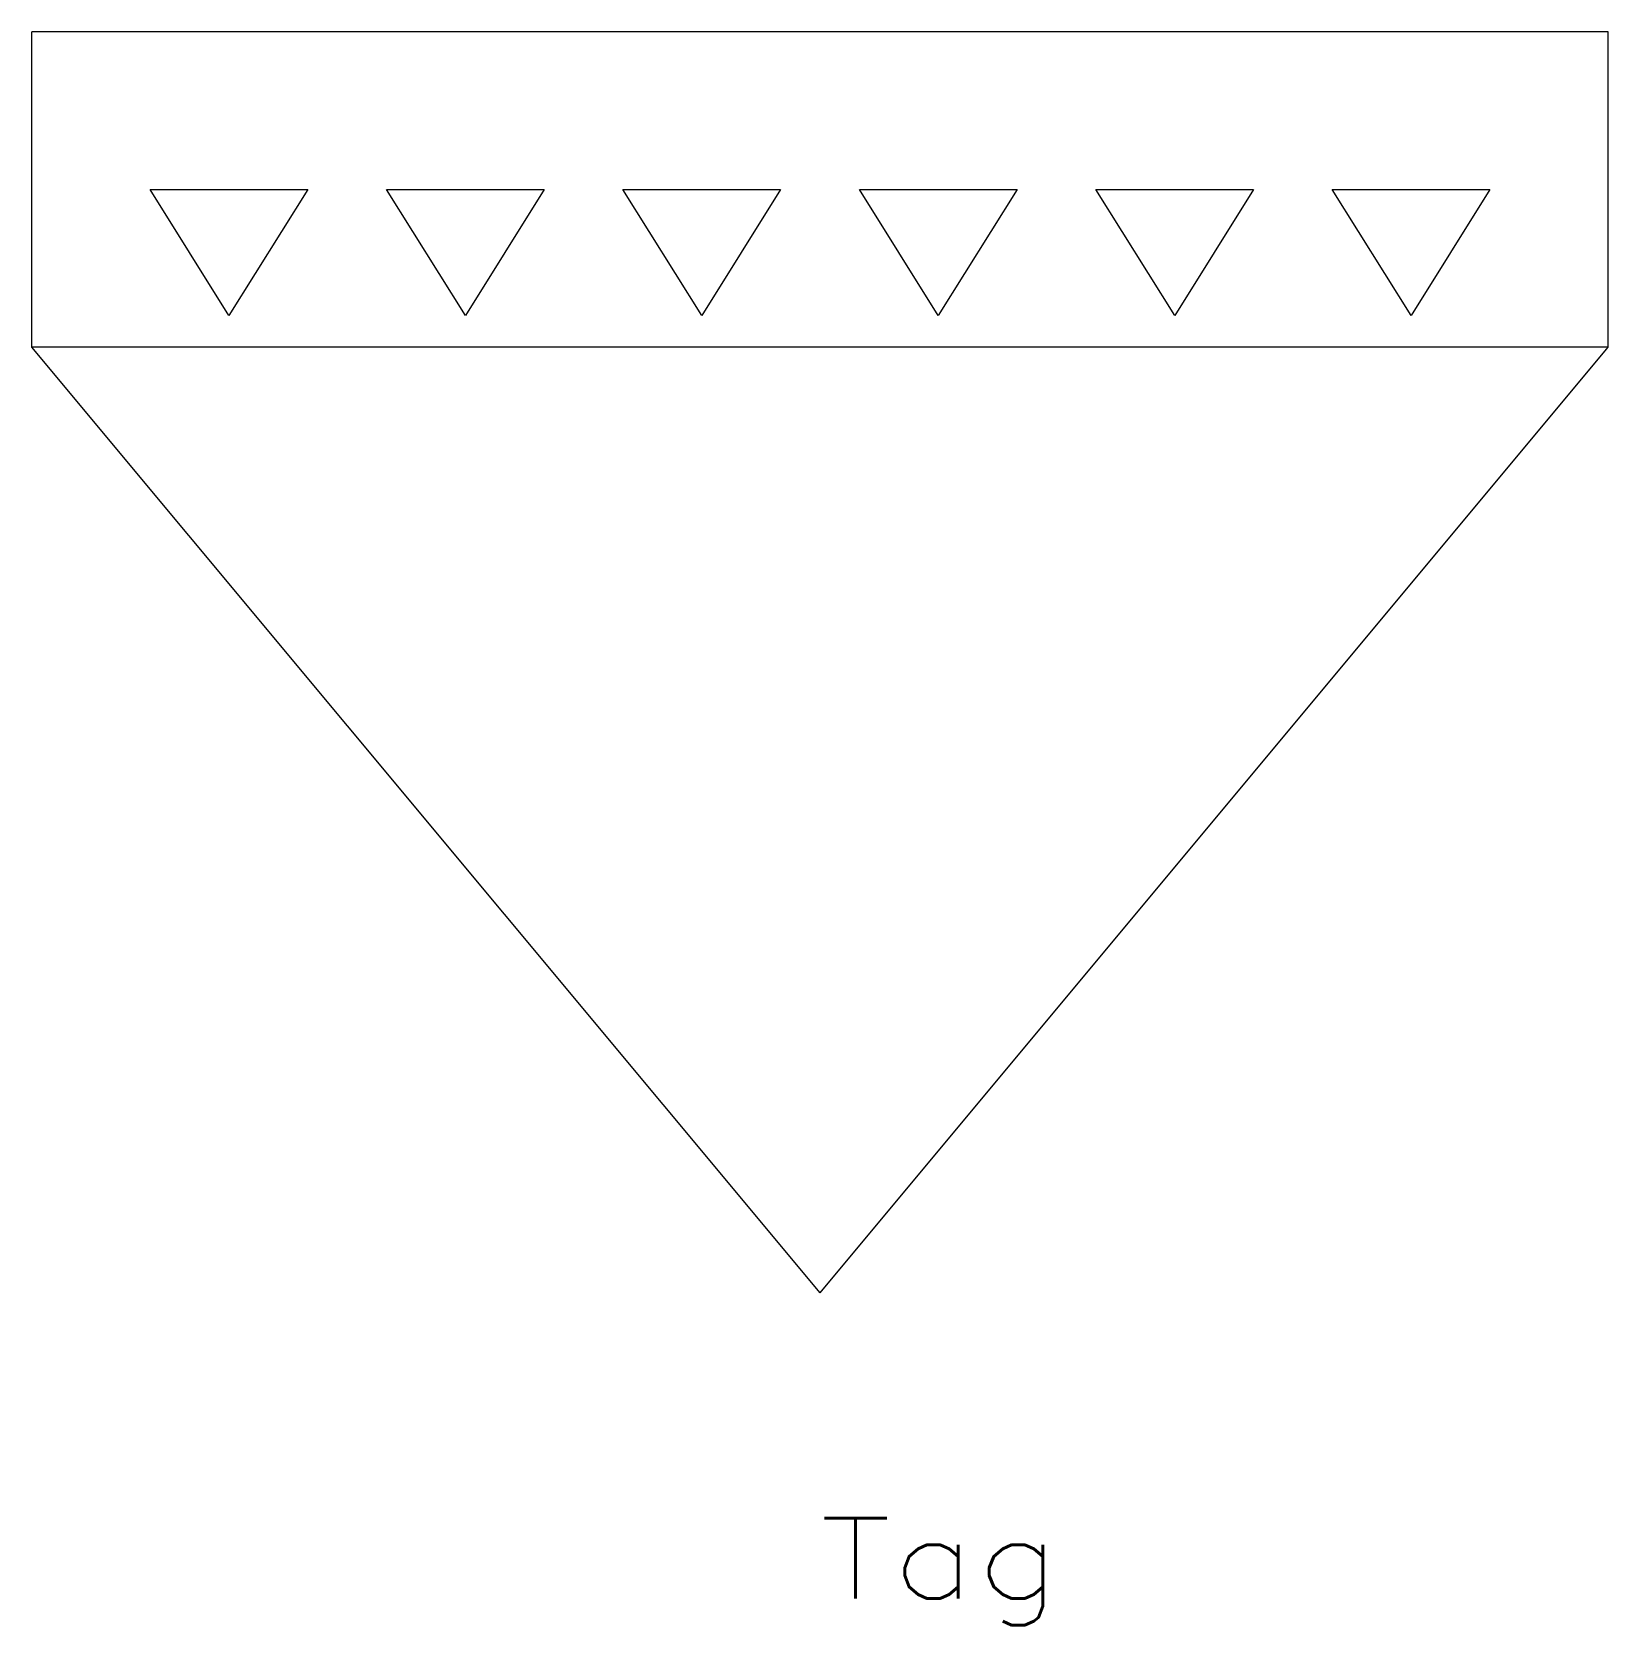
# Model space of a CAD drawing. Header units: inches. Extents: x -12.5 to 12.5, y -15.2 to 10.1.
import ezdxf
from ezdxf.enums import TextEntityAlignment as Align

# ---------------------------------------------------------------- set-up
doc = ezdxf.new("R2010")
doc.units = ezdxf.units.IN
doc.header["$MEASUREMENT"] = 0
doc.layers.get('0').update_dxf_attribs({"lineweight": 0})
doc.styles.add('STANDARD1', font='TXT.SHX')

msp = doc.modelspace()

# ---------------------------------------------------------------- linework, layer by layer
for p, q in [((12.542, 10.074), (-12.458, 10.074)), ((-12.458, 5.074), (-12.458, 10.074)), ((12.542, 5.074), (12.542, 10.074)), ((-10.583, 7.574), (-8.083, 7.574)), ((-9.333, 5.574), (-10.583, 7.574)), ((-8.083, 7.574), (-9.333, 5.574)), ((-6.833, 7.574), (-4.333, 7.574)), ((-5.583, 5.574), (-6.833, 7.574)), ((-4.333, 7.574), (-5.583, 5.574)), ((-3.083, 7.574), (-0.583, 7.574)), ((-1.833, 5.574), (-3.083, 7.574)), ((-0.583, 7.574), (-1.833, 5.574)), ((0.667, 7.574), (3.167, 7.574)), ((1.917, 5.574), (0.667, 7.574)), ((3.167, 7.574), (1.917, 5.574)), ((4.417, 7.574), (6.917, 7.574)), ((5.667, 5.574), (4.417, 7.574)), ((6.917, 7.574), (5.667, 5.574)), ((8.167, 7.574), (10.667, 7.574)), ((9.417, 5.574), (8.167, 7.574)), ((10.667, 7.574), (9.417, 5.574)), ((12.542, 5.074), (-12.458, 5.074)), ((0.042, -9.926), (-12.458, 5.074)), ((0.042, -9.926), (12.542, 5.074))]:
    msp.add_line(p, q)

# ---------------------------------------------------------------- texts
at = {"color": 7, "linetype": 'Continuous', "style": 'STANDARD1', "width": 1.166667}
msp.add_text('Tag', height=1.272, dxfattribs=at).set_placement((0.042, -14.775), (3.858, -14.775), align=Align.FIT)

doc.saveas('drawing.dxf')
